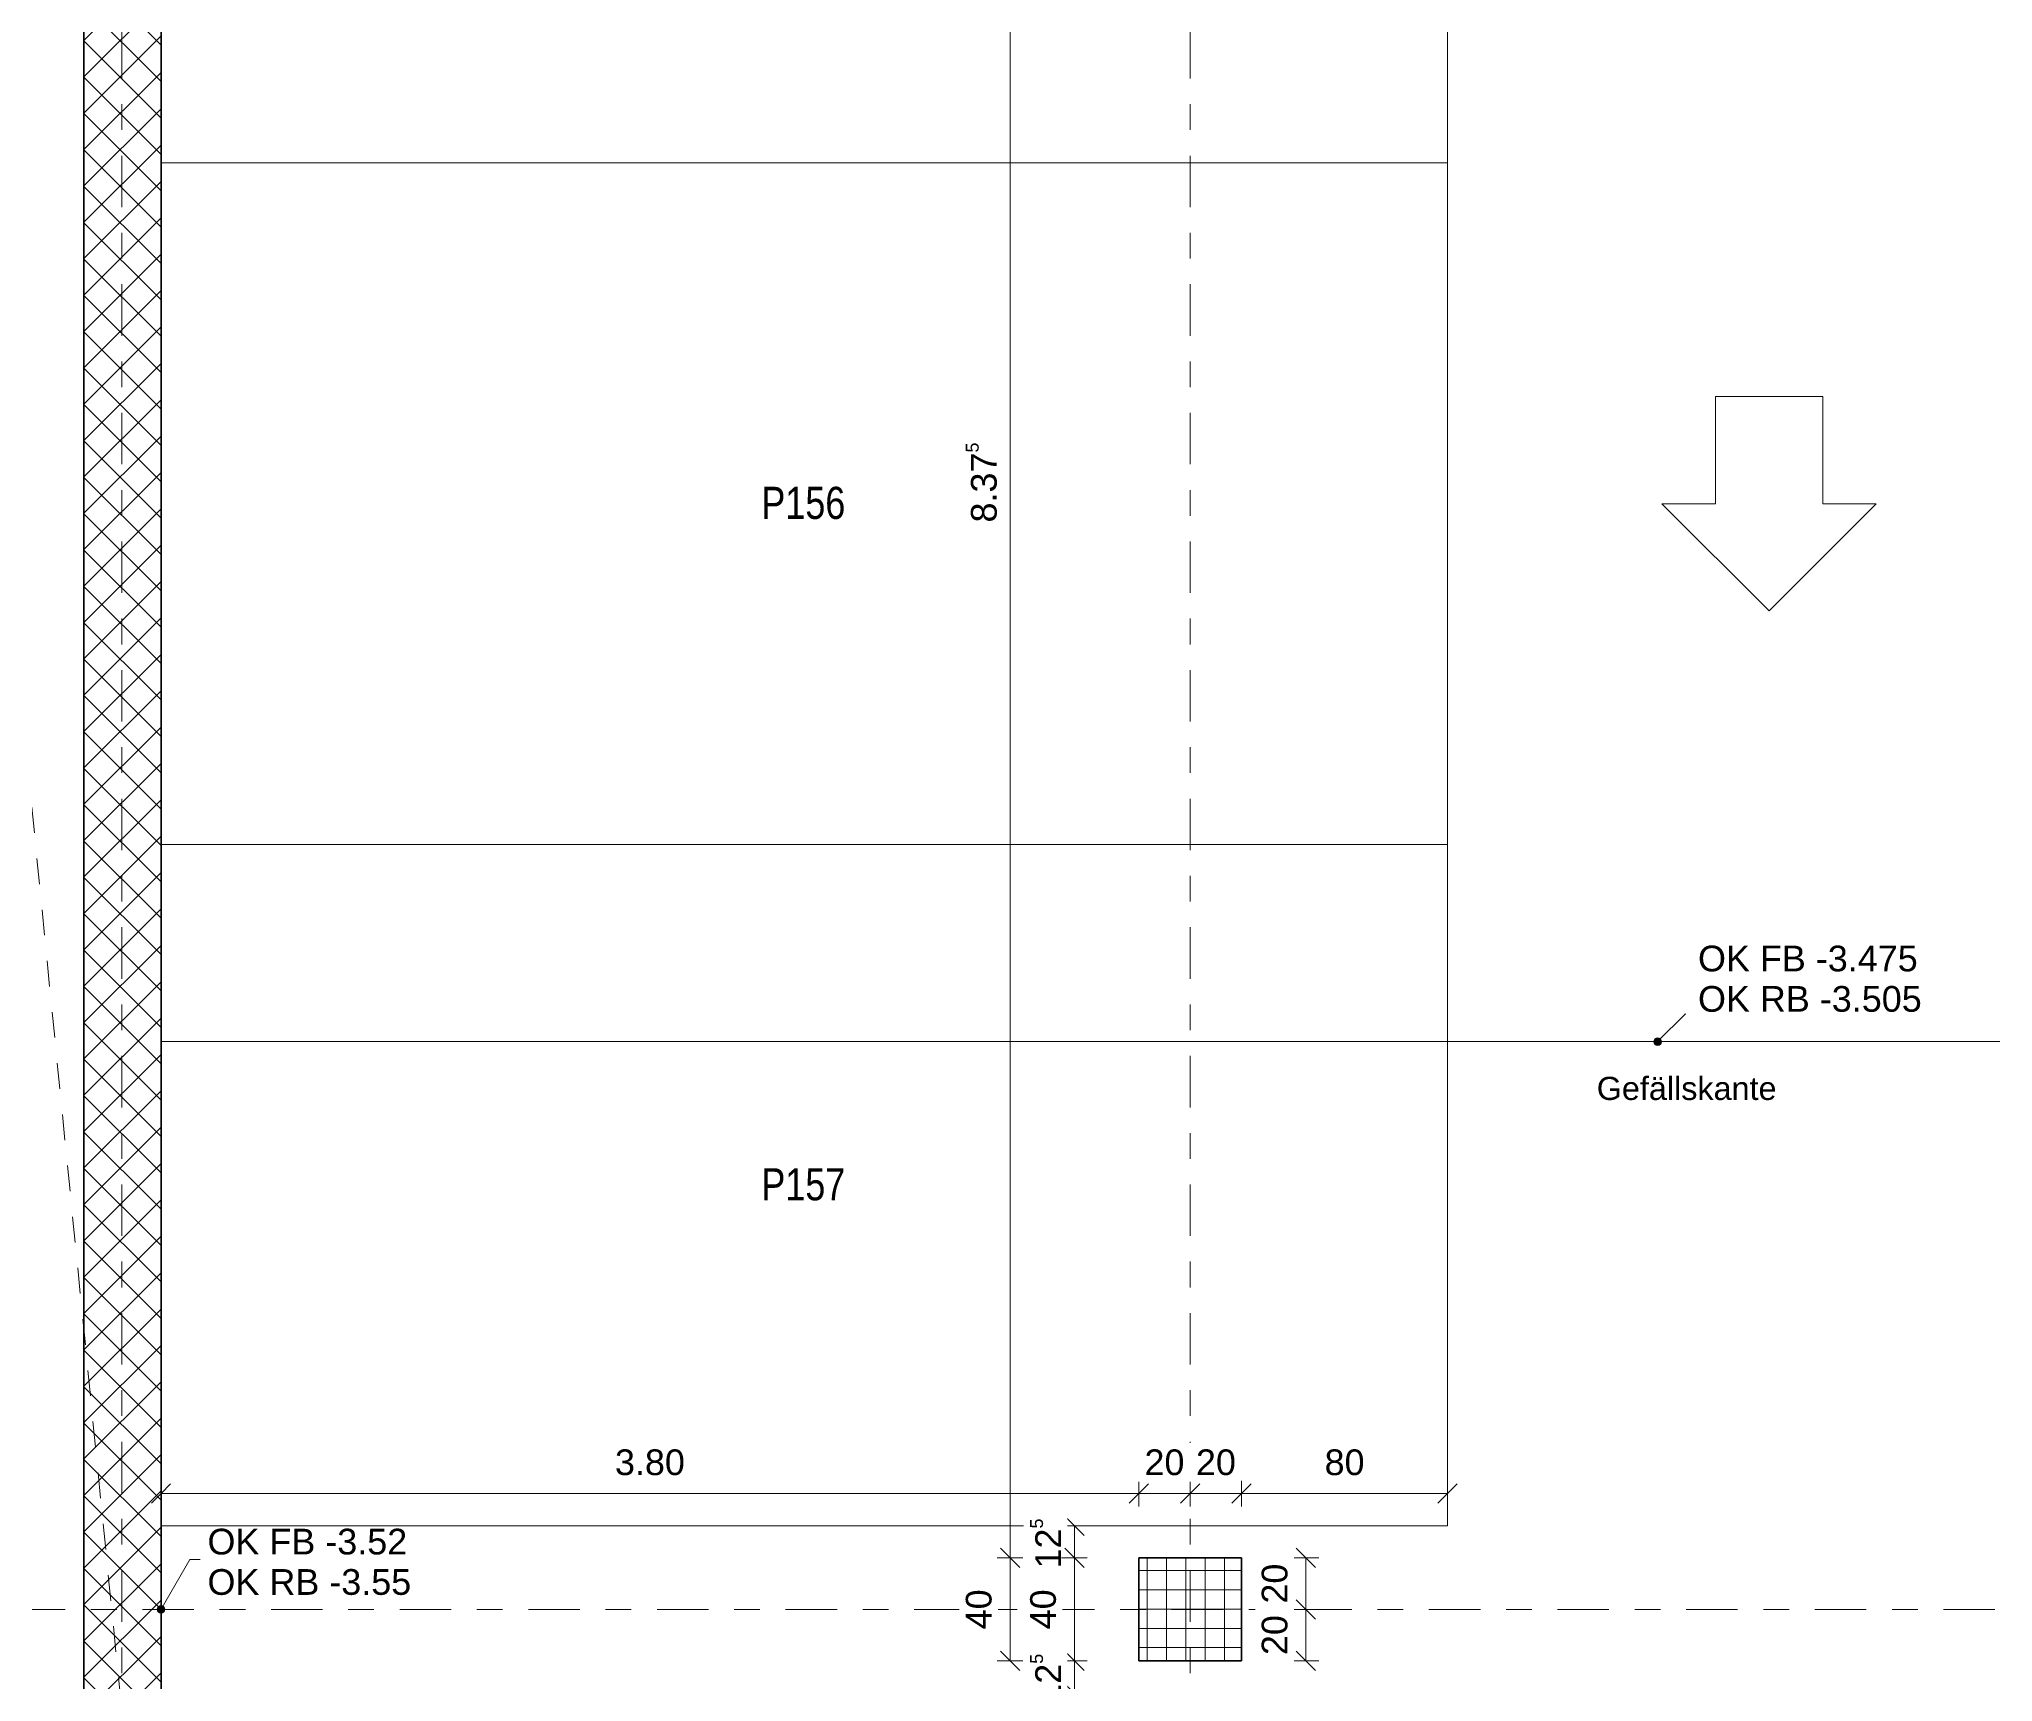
# Model space of a CAD drawing. Header units: metres. Extents: x -85.4 to -16.9, y -4 to 38.1.
# Drawn here: x -78.18 to -70.59, y 3.69 to 10.08 of the extents above; entities that cross this region are included whole.
import ezdxf

# ---------------------------------------------------------------- set-up
doc = ezdxf.new("R2010")
doc.units = ezdxf.units.M
doc.linetypes.add('_Rasterlinie_', pattern=[0.375, 0.2, -0.05, 0.075, -0.05])
doc.linetypes.add('_Strichliert - Fein_', pattern=[0.15, 0.1, -0.05])
for name, color, linetype, lineweight in [('A-____-____-DIMS', 7, 'Continuous', 5), ('A-____-____-DIMS-50', 7, 'Continuous', 5), ('A-DETL-GENF-OTLN', 7, 'Continuous', 9), ('A-FLOR-____-OTLN', 7, 'Continuous', 9), ('A-WALL-____-MCUT', 7, 'Continuous', 35), ('A-WALL-____-PATT', 7, 'Continuous', 35), ('C-PRKG-____-IDEN', 7, 'Continuous', 5), ('C-PRKG-____-OTLN', 7, 'Continuous', 9), ('G-____-____-DIMS', 7, 'Continuous', 5), ('S-COLS-____-MCUT', 7, 'Continuous', 35), ('S-COLS-____-OTLN', 7, 'Continuous', 9), ('S-GRID-____-OTLN', 7, 'Continuous', 5), ('Text', 7, 'Continuous', 5)]:
    doc.layers.add(name, color=color, linetype=linetype, lineweight=lineweight)
doc.layers.add('A-DETL-____-OTLN', color=5, linetype='Continuous', lineweight=9, true_color=0x0000ff)
doc.styles.add('Arial', font='arial.ttf', dxfattribs={"height": 0.09})
doc.styles.add('Arial_2', font='arial.ttf', dxfattribs={"height": 0.1})
doc.styles.add('Arial_3', font='arial.ttf', dxfattribs={"width": 0.8, "height": 0.125})
doc.dimstyles.new('SUB_Rohbau_fein', dxfattribs={"dimscale": 0.3048, "dimtxt": 0.102026, "dimasz": 0.246063, "dimexe": 0.164042, "dimexo": 0.0625, "dimgap": 0.123031, "dimtad": 1, "dimrnd": 0.005, "dimzin": 0, "dimdsep": 46, "dimtxsty": 'Arial_2', "dimblk1": 'OBLIQUE', "dimblk2": 'OBLIQUE', "dimsah": 1, "dimcen": 0.09, "dimazin": 0, "dimtfac": 1, "dimtdec": 4, "dimtix": 1, "dimtmove": 0, "dimatfit": 3, "dimfxl": 0.164042, "dimfxlon": 1, "dimtvp": 1, "dimtfill": 1, "dimtolj": 1, "dimtzin": 0, "dimarcsym": 2})
doc.dimstyles.new('SUB_Rohbau_fein_2', dxfattribs={"dimscale": 0.3048, "dimtxt": 0.102026, "dimasz": 0.246063, "dimexe": 0.164042, "dimexo": 0.0625, "dimgap": 0.123031, "dimtad": 1, "dimdec": 1, "dimlfac": 100, "dimrnd": 0.5, "dimdsep": 46, "dimtxsty": 'Arial_2', "dimblk1": 'OBLIQUE', "dimblk2": 'OBLIQUE', "dimsah": 1, "dimcen": 0.09, "dimazin": 0, "dimtfac": 1, "dimtdec": 4, "dimtix": 1, "dimtmove": 0, "dimatfit": 3, "dimfxl": 0.164042, "dimfxlon": 1, "dimtvp": 1, "dimtfill": 1, "dimtolj": 1, "dimtzin": 0, "dimarcsym": 2})

# ---------------------------------------------------------------- blocks, each defined once
blk = doc.blocks.new('PP_Parkplatz - 2650 x 5000-V2--01_UG_OK_FFB_AF_lo')
at = {"layer": 'C-PRKG-____-OTLN', "color": 253, "true_color": 0x999999}
for p, q in [((-72.708, 12.25), (-77.708, 12.25)), ((-72.708, 9.6005), (-72.708, 12.25)), ((-72.708, 12.25), (-72.708, 12.2499)), ((-77.708, 9.6005), (-72.708, 9.6005)), ((-72.708, 9.6005), (-72.708, 9.6005))]:
    blk.add_line(p, q, dxfattribs=at)
blk = doc.blocks.new('PP_Parkplatz - 2650 x 5000-V3--01_UG_OK_FFB_AF_lo')
at = {"layer": 'C-PRKG-____-OTLN', "color": 253, "true_color": 0x999999}
for p, q in [((-72.708, 9.6005), (-77.708, 9.6005)), ((-72.708, 6.951), (-72.708, 9.6005)), ((-72.708, 9.6005), (-72.708, 9.6005)), ((-77.708, 6.97), (-77.708, 6.951)), ((-77.708, 6.951), (-72.708, 6.951)), ((-72.708, 6.951), (-72.708, 6.951))]:
    blk.add_line(p, q, dxfattribs=at)
blk = doc.blocks.new('PP_Parkplatz - 2650 x 5000-V18--01_UG_OK_FFB_AF_lo')
at = {"layer": 'C-PRKG-____-OTLN', "color": 253, "true_color": 0x999999}
for p, q in [((-37.708, 26.8005), (-37.708, 24.151)), ((-32.708, 26.8005), (-37.708, 26.8005)), ((-32.708, 26.8005), (-37.708, 26.8005)), ((-37.708, 26.8005), (-37.708, 24.151)), ((-37.708, 24.151), (-37.708, 26.8005)), ((-37.708, 26.8005), (-32.708, 26.8005)), ((-37.708, 26.8005), (-37.708, 26.8005)), ((-32.708, 26.8005), (-32.708, 24.151)), ((-32.708, 26.8005), (-32.708, 24.151)), ((-32.708, 24.151), (-37.708, 24.151)), ((-37.708, 24.151), (-32.708, 24.151)), ((-32.708, 24.151), (-37.708, 24.151)), ((-37.708, 24.151), (-37.708, 24.151))]:
    blk.add_line(p, q, dxfattribs=at)
blk = doc.blocks.new('DE_Fahrtrichtung - DE_Fahrtrichtung-36192784--01_UG_OK_FFB_AF_lo')
at = {"layer": 'A-DETL-GENF-OTLN'}
for p, q in [((1.325, -0.8333), (0.9083, -1.25)), ((1.325, -1.0417), (1.325, -0.8333)), ((1.7417, -1.0417), (1.325, -1.0417)), ((1.7417, -1.4583), (1.7417, -1.0417)), ((0.9083, -1.25), (1.325, -1.6667)), ((1.325, -1.6667), (1.325, -1.4583)), ((1.325, -1.4583), (1.7417, -1.4583)), ((1.7417, -3.75), (1.325, -3.3333)), ((1.325, -3.3333), (1.325, -3.5417)), ((1.325, -3.5417), (0.9083, -3.5417)), ((0.9083, -3.5417), (0.9083, -3.9583)), ((1.325, -4.1667), (1.7417, -3.75)), ((0.9083, -3.9583), (1.325, -3.9583)), ((1.325, -3.9583), (1.325, -4.1667))]:
    blk.add_line(p, q, dxfattribs=at)
blk = doc.blocks.new('DIMBLOCK163--01_UG_OK_FFB_AF_lo')
at = {"layer": 'A-____-____-DIMS-50'}
for p, q in [((-74.408, 4.1766), (-74.4455, 4.2141)), ((-74.408, 4.1766), (-74.458, 4.1766)), ((-74.408, 3.7766), (-74.408, 4.1766)), ((-74.408, 4.1766), (-74.3705, 4.1391)), ((-74.408, 4.1766), (-74.358, 4.1766)), ((-74.408, 3.7766), (-74.4455, 3.8141)), ((-74.408, 3.7766), (-74.458, 3.7766)), ((-74.408, 3.7766), (-74.3705, 3.7391)), ((-74.408, 3.7766), (-74.358, 3.7766))]:
    blk.add_line(p, q, dxfattribs=at)
at = {"layer": 'A-____-____-DIMS-50', "color": 0, "insert": (-74.58, 3.899), "char_height": 0.1, "width": 0.186088, "attachment_point": 1, "rotation": 90, "line_spacing_factor": 0.941778, "style": 'Arial_2', "bg_fill": 3, "box_fill_scale": 1.25, "bg_fill_color": 256, "bg_fill_true_color": 13158600, "bg_fill_transparency": 0}
blk.add_mtext('40', dxfattribs=at)
blk = doc.blocks.new('_Oblique')
at = {"color": 0, "linetype": 'ByBlock', "lineweight": -2}
blk.add_line((-0.5, -0.5), (0.5, 0.5), dxfattribs=at)
blk = doc.blocks.new('DIMBLOCK164--01_UG_OK_FFB_AF_lo')
at = {"layer": 'A-____-____-DIMS-50'}
for p, q in [((-74.408, 12.5516), (-74.458, 12.5516)), ((-74.408, 12.5516), (-74.4455, 12.5891)), ((-74.408, 4.1766), (-74.408, 12.5516)), ((-74.408, 12.5516), (-74.3705, 12.5141)), ((-74.408, 12.5516), (-74.358, 12.5516)), ((-74.408, 4.1766), (-74.4455, 4.2141)), ((-74.408, 4.1766), (-74.458, 4.1766)), ((-74.408, 4.1766), (-74.3705, 4.1391)), ((-74.408, 4.1766), (-74.358, 4.1766))]:
    blk.add_line(p, q, dxfattribs=at)
at = {"layer": 'A-____-____-DIMS-50', "color": 0, "insert": (-74.58, 8.2024), "char_height": 0.1, "width": 0.388091, "attachment_point": 1, "rotation": 90, "line_spacing_factor": 0.941778, "style": 'Arial_2', "bg_fill": 3, "box_fill_scale": 1.25, "bg_fill_color": 256, "bg_fill_true_color": 13158600, "bg_fill_transparency": 0}
blk.add_mtext('8.37\\A2\\H0.5x;\\S5^  ;\\H2x;', dxfattribs=at)
blk = doc.blocks.new('DIMBLOCK166--01_UG_OK_FFB_AF_lo')
at = {"layer": 'A-____-____-DIMS-50'}
for p, q in [((-74.158, 4.3016), (-74.1955, 4.3391)), ((-74.158, 4.3016), (-74.208, 4.3016)), ((-74.158, 4.3016), (-74.158, 4.1766)), ((-74.158, 4.3016), (-74.1205, 4.2641)), ((-74.158, 4.3016), (-74.108, 4.3016)), ((-74.158, 4.1766), (-74.1955, 4.2141)), ((-74.158, 4.1766), (-74.208, 4.1766)), ((-74.158, 4.1766), (-74.1205, 4.1391)), ((-74.158, 4.1766), (-74.108, 4.1766))]:
    blk.add_line(p, q, dxfattribs=at)
at = {"layer": 'A-____-____-DIMS-50', "color": 0, "insert": (-74.33, 4.1355), "char_height": 0.1, "width": 0.248525, "attachment_point": 1, "rotation": 90, "line_spacing_factor": 0.941778, "style": 'Arial_2', "bg_fill": 3, "box_fill_scale": 1.25, "bg_fill_color": 256, "bg_fill_true_color": 13158600, "bg_fill_transparency": 0}
blk.add_mtext('12\\A2\\H0.5x;\\S5^  ;\\H2x;', dxfattribs=at)
blk = doc.blocks.new('DIMBLOCK167--01_UG_OK_FFB_AF_lo')
at = {"layer": 'A-____-____-DIMS-50'}
for p, q in [((-74.158, 4.1766), (-74.1955, 4.2141)), ((-74.158, 4.1766), (-74.208, 4.1766)), ((-74.158, 4.1766), (-74.158, 3.7766)), ((-74.158, 4.1766), (-74.1205, 4.1391)), ((-74.158, 4.1766), (-74.108, 4.1766)), ((-74.158, 3.7766), (-74.1955, 3.8141)), ((-74.158, 3.7766), (-74.208, 3.7766)), ((-74.158, 3.7766), (-74.1205, 3.7391)), ((-74.158, 3.7766), (-74.108, 3.7766))]:
    blk.add_line(p, q, dxfattribs=at)
at = {"layer": 'A-____-____-DIMS-50', "color": 0, "insert": (-74.33, 3.899), "char_height": 0.1, "width": 0.186088, "attachment_point": 1, "rotation": 90, "line_spacing_factor": 0.941778, "style": 'Arial_2', "bg_fill": 3, "box_fill_scale": 1.25, "bg_fill_color": 256, "bg_fill_true_color": 13158600, "bg_fill_transparency": 0}
blk.add_mtext('40', dxfattribs=at)
blk = doc.blocks.new('DIMBLOCK168--01_UG_OK_FFB_AF_lo')
at = {"layer": 'A-____-____-DIMS-50'}
for p, q in [((-74.158, 3.7766), (-74.1955, 3.8141)), ((-74.158, 3.7766), (-74.208, 3.7766)), ((-74.158, 3.7766), (-74.158, 3.6499)), ((-74.158, 3.7766), (-74.1205, 3.7391)), ((-74.158, 3.7766), (-74.108, 3.7766)), ((-74.158, 3.6499), (-74.208, 3.6499)), ((-74.158, 3.6499), (-74.1955, 3.6874)), ((-74.158, 3.6499), (-74.1205, 3.6124)), ((-74.158, 3.6499), (-74.108, 3.6499))]:
    blk.add_line(p, q, dxfattribs=at)
at = {"layer": 'A-____-____-DIMS-50', "color": 0, "insert": (-74.33, 3.6097), "char_height": 0.1, "width": 0.248525, "attachment_point": 1, "rotation": 90, "line_spacing_factor": 0.941778, "style": 'Arial_2', "bg_fill": 3, "box_fill_scale": 1.25, "bg_fill_color": 256, "bg_fill_true_color": 13158600, "bg_fill_transparency": 0}
blk.add_mtext('12\\A2\\H0.5x;\\S5^  ;\\H2x;', dxfattribs=at)
blk = doc.blocks.new('DIMBLOCK169--01_UG_OK_FFB_AF_lo')
at = {"layer": 'A-____-____-DIMS-50'}
for p, q in [((-77.708, 4.4266), (-77.7455, 4.3891)), ((-77.708, 4.4266), (-77.708, 4.4766)), ((-77.708, 4.4266), (-77.6705, 4.4641)), ((-77.708, 4.4266), (-73.908, 4.4266)), ((-77.708, 4.4266), (-77.708, 4.3766)), ((-73.908, 4.4266), (-73.9455, 4.3891)), ((-73.908, 4.4266), (-73.908, 4.4766)), ((-73.908, 4.4266), (-73.8705, 4.4641)), ((-73.908, 4.4266), (-73.908, 4.3766))]:
    blk.add_line(p, q, dxfattribs=at)
at = {"layer": 'A-____-____-DIMS-50', "color": 0, "insert": (-75.9437, 4.5986), "char_height": 0.1, "width": 0.325653, "attachment_point": 1, "line_spacing_factor": 0.941778, "style": 'Arial_2', "bg_fill": 3, "box_fill_scale": 1.25, "bg_fill_color": 256, "bg_fill_true_color": 13158600, "bg_fill_transparency": 0}
blk.add_mtext('3.80', dxfattribs=at)
blk = doc.blocks.new('DIMBLOCK170--01_UG_OK_FFB_AF_lo')
at = {"layer": 'A-____-____-DIMS-50'}
for p, q in [((-73.908, 4.4266), (-73.9455, 4.3891)), ((-73.908, 4.4266), (-73.908, 4.4766)), ((-73.908, 4.4266), (-73.8705, 4.4641)), ((-73.908, 4.4266), (-73.708, 4.4266)), ((-73.908, 4.4266), (-73.908, 4.3766)), ((-73.708, 4.4266), (-73.7455, 4.3891)), ((-73.708, 4.4266), (-73.708, 4.4766)), ((-73.708, 4.4266), (-73.6705, 4.4641)), ((-73.708, 4.4266), (-73.708, 4.3766))]:
    blk.add_line(p, q, dxfattribs=at)
at = {"layer": 'A-____-____-DIMS-50', "color": 0, "insert": (-73.8856, 4.5986), "char_height": 0.1, "width": 0.186088, "attachment_point": 1, "line_spacing_factor": 0.941778, "style": 'Arial_2', "bg_fill": 3, "box_fill_scale": 1.25, "bg_fill_color": 256, "bg_fill_true_color": 13158600, "bg_fill_transparency": 0}
blk.add_mtext('20', dxfattribs=at)
blk = doc.blocks.new('DIMBLOCK171--01_UG_OK_FFB_AF_lo')
at = {"layer": 'A-____-____-DIMS-50'}
for p, q in [((-73.708, 4.4266), (-73.7455, 4.3891)), ((-73.708, 4.4266), (-73.708, 4.4766)), ((-73.708, 4.4266), (-73.6705, 4.4641)), ((-73.708, 4.4266), (-73.508, 4.4266)), ((-73.708, 4.4266), (-73.708, 4.3766)), ((-73.508, 4.4266), (-73.5455, 4.3891)), ((-73.508, 4.4266), (-73.508, 4.4766)), ((-73.508, 4.4266), (-73.4705, 4.4641)), ((-73.508, 4.4266), (-73.508, 4.3766))]:
    blk.add_line(p, q, dxfattribs=at)
at = {"layer": 'A-____-____-DIMS-50', "color": 0, "insert": (-73.6856, 4.5986), "char_height": 0.1, "width": 0.186088, "attachment_point": 1, "line_spacing_factor": 0.941778, "style": 'Arial_2', "bg_fill": 3, "box_fill_scale": 1.25, "bg_fill_color": 256, "bg_fill_true_color": 13158600, "bg_fill_transparency": 0}
blk.add_mtext('20', dxfattribs=at)
blk = doc.blocks.new('DIMBLOCK172--01_UG_OK_FFB_AF_lo')
at = {"layer": 'A-____-____-DIMS-50'}
for p, q in [((-73.508, 4.4266), (-73.5455, 4.3891)), ((-73.508, 4.4266), (-73.508, 4.4766)), ((-73.508, 4.4266), (-73.4705, 4.4641)), ((-73.508, 4.4266), (-72.708, 4.4266)), ((-73.508, 4.4266), (-73.508, 4.3766)), ((-72.708, 4.4266), (-72.7455, 4.3891)), ((-72.708, 4.4266), (-72.708, 4.4766)), ((-72.708, 4.4266), (-72.6705, 4.4641)), ((-72.708, 4.4266), (-72.708, 4.3766))]:
    blk.add_line(p, q, dxfattribs=at)
at = {"layer": 'A-____-____-DIMS-50', "color": 0, "insert": (-73.1856, 4.5986), "char_height": 0.1, "width": 0.186088, "attachment_point": 1, "line_spacing_factor": 0.941778, "style": 'Arial_2', "bg_fill": 3, "box_fill_scale": 1.25, "bg_fill_color": 256, "bg_fill_true_color": 13158600, "bg_fill_transparency": 0}
blk.add_mtext('80', dxfattribs=at)
blk = doc.blocks.new('DIMBLOCK520--01_UG_OK_FFB_AF_lo')
at = {"layer": 'A-____-____-DIMS-50'}
for p, q in [((-73.258, 4.1766), (-73.2955, 4.2141)), ((-73.258, 4.1766), (-73.308, 4.1766)), ((-73.258, 4.1766), (-73.258, 3.9766)), ((-73.258, 4.1766), (-73.2205, 4.1391)), ((-73.258, 4.1766), (-73.208, 4.1766)), ((-73.258, 3.9766), (-73.308, 3.9766)), ((-73.258, 3.9766), (-73.2955, 4.0141)), ((-73.258, 3.9766), (-73.2205, 3.9391)), ((-73.258, 3.9766), (-73.208, 3.9766))]:
    blk.add_line(p, q, dxfattribs=at)
at = {"layer": 'A-____-____-DIMS-50', "color": 0, "insert": (-73.43, 3.999), "char_height": 0.1, "width": 0.186088, "attachment_point": 1, "rotation": 90, "line_spacing_factor": 0.941778, "style": 'Arial_2', "bg_fill": 3, "box_fill_scale": 1.25, "bg_fill_color": 256, "bg_fill_true_color": 13158600, "bg_fill_transparency": 0}
blk.add_mtext('20', dxfattribs=at)
blk = doc.blocks.new('DIMBLOCK521--01_UG_OK_FFB_AF_lo')
at = {"layer": 'A-____-____-DIMS-50'}
for p, q in [((-73.258, 3.9766), (-73.308, 3.9766)), ((-73.258, 3.9766), (-73.2955, 4.0141)), ((-73.258, 3.9766), (-73.258, 3.7766)), ((-73.258, 3.9766), (-73.2205, 3.9391)), ((-73.258, 3.9766), (-73.208, 3.9766)), ((-73.258, 3.7766), (-73.2955, 3.8141)), ((-73.258, 3.7766), (-73.308, 3.7766)), ((-73.258, 3.7766), (-73.2205, 3.7391)), ((-73.258, 3.7766), (-73.208, 3.7766))]:
    blk.add_line(p, q, dxfattribs=at)
at = {"layer": 'A-____-____-DIMS-50', "color": 0, "insert": (-73.43, 3.799), "char_height": 0.1, "width": 0.186088, "attachment_point": 1, "rotation": 90, "line_spacing_factor": 0.941778, "style": 'Arial_2', "bg_fill": 3, "box_fill_scale": 1.25, "bg_fill_color": 256, "bg_fill_true_color": 13158600, "bg_fill_transparency": 0}
blk.add_mtext('20', dxfattribs=at)

msp = doc.modelspace()

# ---------------------------------------------------------------- hatches: boundary and pattern name
at = {"layer": 'A-WALL-____-PATT', "lineweight": 9}
h = msp.add_hatch(dxfattribs=at)
h.set_pattern_fill('FP_1', color=256, style=0, pattern_type=2)
h.set_pattern_definition([(45, (-1.5, -0.67223), (-0.07071068, 0.07071068), []), (135, (-1.5, -0.67223), (-0.07071068, -0.07071068), [])])
h.paths.add_polyline_path([(-78.008, -3.3553), (-77.708, -3.3553), (-77.708, 12.8516), (-78.008, 12.8516), (-78.008, 6.97)])
at = {"layer": 'G-____-____-DIMS', "lineweight": 9}
h = msp.add_hatch(color=256, dxfattribs=at)
edge = h.paths.add_edge_path()
edge.add_arc((-71.8911, 6.1841), 0.015, 0, 360)
h = msp.add_hatch(color=256, dxfattribs=at)
edge = h.paths.add_edge_path()
edge.add_arc((-77.708, 3.9772), 0.015, 0, 360)
at = {"layer": 'S-COLS-____-OTLN'}
h = msp.add_hatch(dxfattribs=at)
h.set_pattern_fill('FP_2', color=256, style=0, pattern_type=2)
h.set_pattern_definition([(0, (-1.5, -0.67223), (0, 0.075), []), (90, (-1.5, -0.67223), (-0.075, 5e-18), [])])
h.paths.add_polyline_path([(-73.908, 3.7766), (-73.508, 3.7766), (-73.508, 4.1766), (-73.908, 4.1766)])

# ---------------------------------------------------------------- linework, layer by layer
at = {"layer": 'A-DETL-____-OTLN', "color": 30, "linetype": '_Strichliert - Fein_', "true_color": 0xff8000}
msp.add_line((-80.2114, 27.1957), (-77.1697, -3.3553), dxfattribs=at)
at = {"layer": 'A-FLOR-____-OTLN'}
msp.add_line((-67.708, 6.1841), (-77.708, 6.1841), dxfattribs=at)
at = {"layer": 'A-WALL-____-MCUT'}
for p, q in [((-78.008, 12.8516), (-78.008, -3.3553)), ((-77.708, -3.3553), (-77.708, 12.5516))]:
    msp.add_line(p, q, dxfattribs=at)
at = {"layer": 'G-____-____-DIMS'}
for p, q in [((-71.8911, 6.1841), (-71.7834, 6.2918)), ((-71.7834, 6.2918), (-71.7854, 6.2918)), ((-77.708, 3.9772), (-77.5966, 4.1701)), ((-77.5966, 4.1701), (-77.5554, 4.1701))]:
    msp.add_line(p, q, dxfattribs=at)
at = {"layer": 'G-____-____-DIMS', "lineweight": 9}
for centre in [(-71.8911, 6.1841), (-77.708, 3.9772)]:
    msp.add_circle(centre, 0.015, dxfattribs=at)
at = {"layer": 'S-COLS-____-MCUT'}
for p, q in [((-73.508, 4.1766), (-73.908, 4.1766)), ((-73.908, 4.1766), (-73.908, 3.7766)), ((-73.508, 3.7766), (-73.508, 4.1766)), ((-73.908, 3.7766), (-73.508, 3.7766))]:
    msp.add_line(p, q, dxfattribs=at)
at = {"layer": 'S-GRID-____-OTLN', "color": 8, "linetype": '_Rasterlinie_', "true_color": 0x808080}
for p, q in [((-77.8603, -3.5715), (-77.8603, 33.6425)), ((-73.708, -3.5715), (-73.708, 33.6425)), ((-80.7802, 3.9766), (-33.0021, 3.9766))]:
    msp.add_line(p, q, dxfattribs=at)

# ---------------------------------------------------------------- block references
at = {"layer": 'A-DETL-GENF-OTLN', "rotation": 89.9999999999995}
msp.add_blockref('DE_Fahrtrichtung - DE_Fahrtrichtung-36192784--01_UG_OK_FFB_AF_lo', (-72.708, 6.9505), dxfattribs=at)
at = {"layer": 'C-PRKG-____-OTLN', "color": 253, "true_color": 0x999999}
for name in ['PP_Parkplatz - 2650 x 5000-V2--01_UG_OK_FFB_AF_lo', 'PP_Parkplatz - 2650 x 5000-V3--01_UG_OK_FFB_AF_lo']:
    msp.add_blockref(name, (0, 0), dxfattribs=at)
at = {"layer": 'C-PRKG-____-OTLN', "color": 253, "true_color": 0x999999, "rotation": 180}
msp.add_blockref('PP_Parkplatz - 2650 x 5000-V18--01_UG_OK_FFB_AF_lo', (-110.416, 31.102), dxfattribs=at)

# ---------------------------------------------------------------- texts
at = {"layer": 'G-____-____-DIMS', "char_height": 0.1, "attachment_point": 1, "line_spacing_factor": 0.941778, "style": 'Arial_2'}
for s, insert, width in [('OK FB -3.475\\POK RB -3.505', (-71.7343, 6.5572), 1.039397), ('OK FB -3.52\\POK RB -3.55', (-77.5274, 4.2901), 0.946353)]:
    msp.add_mtext(s, dxfattribs=dict(at, insert=insert, width=width))
at = {"layer": 'Text', "insert": (-72.1278, 6.0471), "char_height": 0.09, "width": 0.805696, "attachment_point": 1, "style": 'Arial', "bg_fill": 3, "box_fill_scale": 1.25, "bg_fill_color": 256, "bg_fill_true_color": 13158600, "bg_fill_transparency": 0}
msp.add_mtext('Gefällskante', dxfattribs=at)

# ---------------------------------------------------------------- next in the draw order: texts
at = {"layer": 'C-PRKG-____-IDEN', "char_height": 0.125, "width": 0.391223, "attachment_point": 1, "style": 'Arial_3', "bg_fill": 3, "box_fill_scale": 1.25, "bg_fill_color": 256, "bg_fill_true_color": 13158600, "bg_fill_transparency": 0}
for s, insert in [('P156', (-75.3746, 8.3412)), ('P157', (-75.3746, 5.6918))]:
    msp.add_mtext(s, dxfattribs=dict(at, insert=insert))

# ---------------------------------------------------------------- next in the draw order: dimensions: what is measured, and where the dimension line sits
at = {"layer": 'A-____-____-DIMS'}
for base, p1, p2, override, picture, middle in [((-74.408, 4.1766), (-74.358, 3.7766), (-74.358, 4.1766), {"dimpost": '<>', "dimfxl": 0.4}, 'DIMBLOCK163--01_UG_OK_FFB_AF_lo', (-74.4966, 3.9766)), ((-73.258, 3.9766), (-73.308, 4.1766), (-73.208, 3.9766), {"dimpost": '<>', "dimfxl": 0.223607}, 'DIMBLOCK520--01_UG_OK_FFB_AF_lo', (-73.3466, 4.0766))]:
    dim = msp.add_linear_dim(base=base, p1=p1, p2=p2, angle=90, dimstyle='SUB_Rohbau_fein_2', override=override, dxfattribs=at)
    dim.commit()
    dim.dimension.update_dxf_attribs({"geometry": picture, "text_midpoint": middle})

# ---------------------------------------------------------------- next in the draw order: dimensions: what is measured, and where the dimension line sits
dim = msp.add_linear_dim(base=(-74.408, 12.5516), p1=(-74.358, 4.1766), p2=(-74.458, 12.5516), angle=90, text='\\A1;8.37\\Q;{\\A1;{\\H0.5x;\\S5^ ;}}', dimstyle='SUB_Rohbau_fein', override={"dimpost": '<>', "dimfxl": 8.375597}, dxfattribs=at)
dim.commit()
dim.dimension.update_dxf_attribs({"geometry": 'DIMBLOCK164--01_UG_OK_FFB_AF_lo', "text_midpoint": (-74.4966, 8.3641)})
dim = msp.add_linear_dim(base=(-73.258, 3.7766), p1=(-73.208, 3.9766), p2=(-73.308, 3.7766), angle=90, dimstyle='SUB_Rohbau_fein_2', override={"dimpost": '<>', "dimfxl": 0.223607}, dxfattribs=at)
dim.commit()
dim.dimension.update_dxf_attribs({"geometry": 'DIMBLOCK521--01_UG_OK_FFB_AF_lo', "text_midpoint": (-73.3466, 3.8766)})

# ---------------------------------------------------------------- next in the draw order: dimensions: what is measured, and where the dimension line sits
dim = msp.add_linear_dim(base=(-74.158, 4.1766), p1=(-74.108, 4.3016), p2=(-74.108, 4.1766), angle=90, text='\\A1;12\\Q;{\\A1;{\\H0.5x;\\S5^ ;}}', dimstyle='SUB_Rohbau_fein_2', override={"dimpost": '<>', "dimfxl": 0.125}, dxfattribs=at)
dim.commit()
dim.dimension.update_dxf_attribs({"geometry": 'DIMBLOCK166--01_UG_OK_FFB_AF_lo', "text_midpoint": (-74.2457, 4.2391)})

# ---------------------------------------------------------------- next in the draw order: dimensions: what is measured, and where the dimension line sits
dim = msp.add_linear_dim(base=(-73.908, 4.4266), p1=(-77.708, 4.4766), p2=(-73.908, 4.3766), dimstyle='SUB_Rohbau_fein', override={"dimpost": '<>', "dimfxl": 3.801316}, dxfattribs=at)
dim.commit()
dim.dimension.update_dxf_attribs({"geometry": 'DIMBLOCK169--01_UG_OK_FFB_AF_lo', "text_midpoint": (-75.808, 4.5151)})
dim = msp.add_linear_dim(base=(-74.158, 3.7766), p1=(-74.108, 4.1766), p2=(-74.108, 3.7766), angle=90, dimstyle='SUB_Rohbau_fein_2', override={"dimpost": '<>', "dimfxl": 0.4}, dxfattribs=at)
dim.commit()
dim.dimension.update_dxf_attribs({"geometry": 'DIMBLOCK167--01_UG_OK_FFB_AF_lo', "text_midpoint": (-74.2466, 3.9766)})

# ---------------------------------------------------------------- next in the draw order: dimensions: what is measured, and where the dimension line sits
dim = msp.add_linear_dim(base=(-73.708, 4.4266), p1=(-73.908, 4.3766), p2=(-73.708, 4.4766), dimstyle='SUB_Rohbau_fein_2', override={"dimpost": '<>', "dimfxl": 0.223607}, dxfattribs=at)
dim.commit()
dim.dimension.update_dxf_attribs({"geometry": 'DIMBLOCK170--01_UG_OK_FFB_AF_lo', "text_midpoint": (-73.808, 4.5151)})
dim = msp.add_linear_dim(base=(-74.158, 3.6499), p1=(-74.108, 3.7766), p2=(-74.108, 3.6499), angle=90, text='\\A1;12\\Q;{\\A1;{\\H0.5x;\\S5^ ;}}', dimstyle='SUB_Rohbau_fein_2', override={"dimpost": '<>', "dimfxl": 0.126634}, dxfattribs=at)
dim.commit()
dim.dimension.update_dxf_attribs({"geometry": 'DIMBLOCK168--01_UG_OK_FFB_AF_lo', "text_midpoint": (-74.2457, 3.7132)})

# ---------------------------------------------------------------- next in the draw order: dimensions: what is measured, and where the dimension line sits
dim = msp.add_linear_dim(base=(-73.508, 4.4266), p1=(-73.708, 4.4766), p2=(-73.508, 4.3766), dimstyle='SUB_Rohbau_fein_2', override={"dimpost": '<>', "dimfxl": 0.223607}, dxfattribs=at)
dim.commit()
dim.dimension.update_dxf_attribs({"geometry": 'DIMBLOCK171--01_UG_OK_FFB_AF_lo', "text_midpoint": (-73.608, 4.5151)})

# ---------------------------------------------------------------- next in the draw order: dimensions: what is measured, and where the dimension line sits
dim = msp.add_linear_dim(base=(-72.708, 4.4266), p1=(-73.508, 4.3766), p2=(-72.708, 4.4766), dimstyle='SUB_Rohbau_fein_2', override={"dimpost": '<>', "dimfxl": 0.806226}, dxfattribs=at)
dim.commit()
dim.dimension.update_dxf_attribs({"geometry": 'DIMBLOCK172--01_UG_OK_FFB_AF_lo', "text_midpoint": (-73.108, 4.5151)})

doc.saveas('drawing.dxf')
